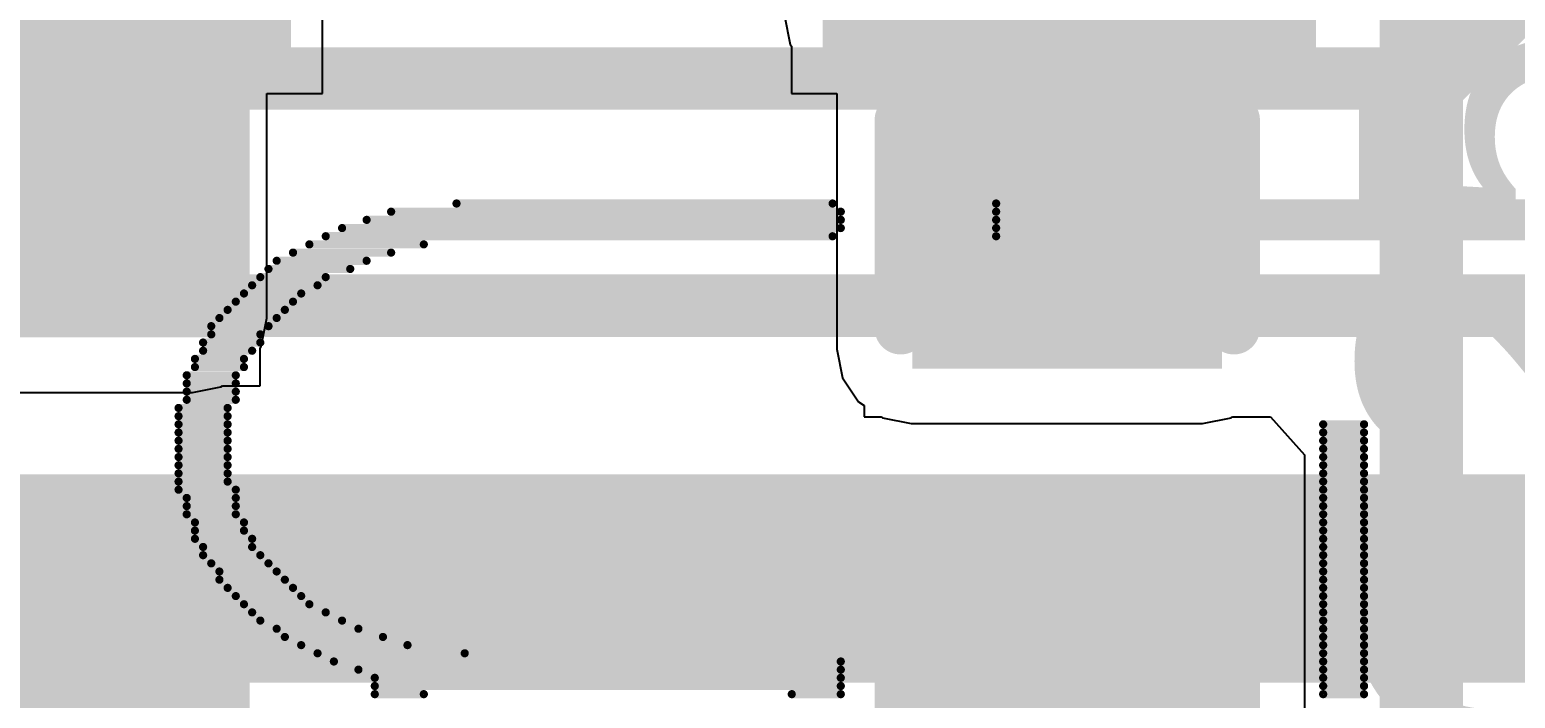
# Model space of a CAD drawing. Header units: inches. Extents: x -8 to 384, y -12 to 64.
# Drawn here: x 10.423 to 14.047, y -2.019 to -0.389 of the extents above; entities that cross this region are included whole.
import ezdxf

# ---------------------------------------------------------------- set-up
doc = ezdxf.new("R2010")
doc.units = ezdxf.units.IN
for name, color, linetype in [('Board_outline', 216, 'Continuous'), ('Bottom Layer', 5, 'Continuous'), ('Bottom Overlay', 54, 'Continuous'), ('Top Layer', 1, 'Continuous'), ('Top Overlay', 2, 'Continuous'), ('Top Paste', 8, 'Continuous'), ('Top Solder', 216, 'Continuous')]:
    doc.layers.add(name, color=color, linetype=linetype)
doc.styles.add('Arial', font='', dxfattribs={"height": 0.2})
doc.styles.get('Arial').set_extended_font_data('Arial')

# ---------------------------------------------------------------- blocks, each defined once
blk = doc.blocks.new('X321532768KGD2SI_42')
at = {"layer": 'Top Solder'}
for points in [[(-1.8516, 1.0016), (-0.6484, 1.0016), (-0.6484, -1.0016), (-1.8516, -1.0016)], [(0.6484, 1.0016), (1.8516, 1.0016), (1.8516, -1.0016), (0.6484, -1.0016)]]:
    blk.add_hatch(color=216, dxfattribs=at).paths.add_polyline_path(points)
blk = doc.blocks.new('C___0402_86')
at = {"layer": 'Top Layer'}
for points in [[(-0.6985, -0.3175), (-0.6985, 0.3175), (-0.2413, 0.3175), (-0.2413, -0.3175)], [(0.2413, -0.3175), (0.2413, 0.3175), (0.6985, 0.3175), (0.6985, -0.3175)]]:
    blk.add_hatch(color=1, dxfattribs=at).paths.add_polyline_path(points)
at = {"layer": 'Top Paste'}
for points in [[(-0.6985, -0.3175), (-0.6985, 0.3175), (-0.2413, 0.3175), (-0.2413, -0.3175)], [(0.2413, -0.3175), (0.2413, 0.3175), (0.6985, 0.3175), (0.6985, -0.3175)]]:
    blk.add_hatch(color=8, dxfattribs=at).paths.add_polyline_path(points)
at = {"layer": 'Top Solder'}
for points in [[(-0.7585, -0.3775), (-0.7585, 0.3775), (-0.1813, 0.3775), (-0.1813, -0.3775)], [(0.1813, -0.3775), (0.1813, 0.3775), (0.7585, 0.3775), (0.7585, -0.3775)]]:
    blk.add_hatch(color=216, dxfattribs=at).paths.add_polyline_path(points)
at = {"layer": 'Top Overlay'}
for points in [[(-0.7874, 0.4064, 0.127, 0.127, 0), (-0.7874, -0.4064, 0.127, 0.127, 0)], [(-0.7874, 0.4064, 0.127, 0.127, 0), (-0.2794, 0.4064, 0.127, 0.127, 0)], [(0.2794, 0.4064, 0.127, 0.127, 0), (0.7874, 0.4064, 0.127, 0.127, 0)], [(0.7874, 0.4064, 0.127, 0.127, 0), (0.7874, -0.4064, 0.127, 0.127, 0)], [(-0.7874, -0.4064, 0.127, 0.127, 0), (-0.2794, -0.4064, 0.127, 0.127, 0)], [(0.2794, -0.4064, 0.127, 0.127, 0), (0.7874, -0.4064, 0.127, 0.127, 0)]]:
    blk.add_lwpolyline(points, format="xyseb", dxfattribs=at)
for points in [[(-0.8191, 0.4064, 0.0635, 0.0635, 1), (-0.7556, 0.4064, 0.0635, 0.0635, 1)], [(-0.8191, 0.4064, 0.0635, 0.0635, 1), (-0.7556, 0.4064, 0.0635, 0.0635, 1)], [(-0.3111, 0.4064, 0.0635, 0.0635, 1), (-0.2477, 0.4064, 0.0635, 0.0635, 1)], [(0.2477, 0.4064, 0.0635, 0.0635, 1), (0.3111, 0.4064, 0.0635, 0.0635, 1)], [(0.7556, 0.4064, 0.0635, 0.0635, 1), (0.8191, 0.4064, 0.0635, 0.0635, 1)], [(0.7556, 0.4064, 0.0635, 0.0635, 1), (0.8191, 0.4064, 0.0635, 0.0635, 1)], [(-0.8191, -0.4064, 0.0635, 0.0635, 1), (-0.7556, -0.4064, 0.0635, 0.0635, 1)], [(-0.8191, -0.4064, 0.0635, 0.0635, 1), (-0.7556, -0.4064, 0.0635, 0.0635, 1)], [(-0.3111, -0.4064, 0.0635, 0.0635, 1), (-0.2477, -0.4064, 0.0635, 0.0635, 1)], [(0.2477, -0.4064, 0.0635, 0.0635, 1), (0.3111, -0.4064, 0.0635, 0.0635, 1)], [(0.7556, -0.4064, 0.0635, 0.0635, 1), (0.8191, -0.4064, 0.0635, 0.0635, 1)], [(0.7556, -0.4064, 0.0635, 0.0635, 1), (0.8191, -0.4064, 0.0635, 0.0635, 1)]]:
    blk.add_lwpolyline(points, format="xyseb", close=True, dxfattribs=at)
blk = doc.blocks.new('C___0402_87')
at = {"layer": 'Top Layer'}
for points in [[(-0.6985, -0.3175), (-0.6985, 0.3175), (-0.2413, 0.3175), (-0.2413, -0.3175)], [(0.2413, -0.3175), (0.2413, 0.3175), (0.6985, 0.3175), (0.6985, -0.3175)]]:
    blk.add_hatch(color=1, dxfattribs=at).paths.add_polyline_path(points)
at = {"layer": 'Top Paste'}
for points in [[(-0.6985, -0.3175), (-0.6985, 0.3175), (-0.2413, 0.3175), (-0.2413, -0.3175)], [(0.2413, -0.3175), (0.2413, 0.3175), (0.6985, 0.3175), (0.6985, -0.3175)]]:
    blk.add_hatch(color=8, dxfattribs=at).paths.add_polyline_path(points)
at = {"layer": 'Top Solder'}
for points in [[(-0.7585, -0.3775), (-0.7585, 0.3775), (-0.1813, 0.3775), (-0.1813, -0.3775)], [(0.1813, -0.3775), (0.1813, 0.3775), (0.7585, 0.3775), (0.7585, -0.3775)]]:
    blk.add_hatch(color=216, dxfattribs=at).paths.add_polyline_path(points)
at = {"layer": 'Top Overlay'}
for points in [[(-0.7874, 0.4064, 0.127, 0.127, 0), (-0.2794, 0.4064, 0.127, 0.127, 0)], [(-0.7874, 0.4064, 0.127, 0.127, 0), (-0.7874, -0.4064, 0.127, 0.127, 0)], [(0.2794, 0.4064, 0.127, 0.127, 0), (0.7874, 0.4064, 0.127, 0.127, 0)], [(0.7874, 0.4064, 0.127, 0.127, 0), (0.7874, -0.4064, 0.127, 0.127, 0)], [(-0.7874, -0.4064, 0.127, 0.127, 0), (-0.2794, -0.4064, 0.127, 0.127, 0)], [(0.2794, -0.4064, 0.127, 0.127, 0), (0.7874, -0.4064, 0.127, 0.127, 0)]]:
    blk.add_lwpolyline(points, format="xyseb", dxfattribs=at)
for points in [[(-0.8191, 0.4064, 0.0635, 0.0635, 1), (-0.7556, 0.4064, 0.0635, 0.0635, 1)], [(-0.8191, 0.4064, 0.0635, 0.0635, 1), (-0.7556, 0.4064, 0.0635, 0.0635, 1)], [(-0.3111, 0.4064, 0.0635, 0.0635, 1), (-0.2477, 0.4064, 0.0635, 0.0635, 1)], [(0.2477, 0.4064, 0.0635, 0.0635, 1), (0.3111, 0.4064, 0.0635, 0.0635, 1)], [(0.7556, 0.4064, 0.0635, 0.0635, 1), (0.8191, 0.4064, 0.0635, 0.0635, 1)], [(0.7556, 0.4064, 0.0635, 0.0635, 1), (0.8191, 0.4064, 0.0635, 0.0635, 1)], [(-0.8191, -0.4064, 0.0635, 0.0635, 1), (-0.7556, -0.4064, 0.0635, 0.0635, 1)], [(-0.8191, -0.4064, 0.0635, 0.0635, 1), (-0.7556, -0.4064, 0.0635, 0.0635, 1)], [(-0.3111, -0.4064, 0.0635, 0.0635, 1), (-0.2477, -0.4064, 0.0635, 0.0635, 1)], [(0.2477, -0.4064, 0.0635, 0.0635, 1), (0.3111, -0.4064, 0.0635, 0.0635, 1)], [(0.7556, -0.4064, 0.0635, 0.0635, 1), (0.8191, -0.4064, 0.0635, 0.0635, 1)], [(0.7556, -0.4064, 0.0635, 0.0635, 1), (0.8191, -0.4064, 0.0635, 0.0635, 1)]]:
    blk.add_lwpolyline(points, format="xyseb", close=True, dxfattribs=at)

msp = doc.modelspace()

# ---------------------------------------------------------------- hatches: boundary and pattern name
at = {"layer": 'Top Layer'}
for points in [[(10.8204, -1.0922), (10.8204, 1.0668), (10.1092, 1.0668), (10.1092, -1.0922)], [(13.2842, -1.1684), (13.2842, 0.9906), (12.573, 0.9906), (12.573, -1.1684)]]:
    msp.add_hatch(color=1, dxfattribs=at).paths.add_polyline_path(points)

# ---------------------------------------------------------------- linework, layer by layer
at = {"layer": 'Board_outline'}
msp.add_lwpolyline([(37.5368, 13.3604, 0.254, 0.254, 1), (-7.4632, 13.3604, 0.254, 0.254, 1)], format="xyseb", close=True, dxfattribs=at)
at = {"layer": 'Bottom Layer'}
for points in [[(13.8645, -0.508, 0.1524, 0.1524, 0), (16.891, 2.5185, 0.1524, 0.1524, 0)], [(9.271, -0.508, 0.1524, 0.1524, 0), (13.8645, -0.508, 0.1524, 0.1524, 0)], [(8.5756, -1.062, 0.1524, 0.1524, 0), (12.0041, -1.062, 0.1524, 0.1524, 0)], [(12.0041, -1.062, 0.1524, 0.1524, 0), (15.4734, -1.062, 0.1524, 0.1524, 0)], [(7.2644, -1.7272, 0.508, 0.508, 0), (15.9766, -1.7272, 0.508, 0.508, 0)]]:
    msp.add_lwpolyline(points, format="xyseb", dxfattribs=at)
for points in [[(13.8264, -0.508, 0.0762, 0.0762, 1), (13.9026, -0.508, 0.0762, 0.0762, 1)], [(13.8264, -0.508, 0.0762, 0.0762, 1), (13.9026, -0.508, 0.0762, 0.0762, 1)], [(11.966, -1.062, 0.0762, 0.0762, 1), (12.0422, -1.062, 0.0762, 0.0762, 1)], [(11.966, -1.062, 0.0762, 0.0762, 1), (12.0422, -1.062, 0.0762, 0.0762, 1)]]:
    msp.add_lwpolyline(points, format="xyseb", close=True, dxfattribs=at)
at = {"layer": 'Bottom Overlay'}
for points in [[(11.3049, -0.833, 0.0199, 0.0199, 0), (12.4016, -0.833, 0.0199, 0.0199, 0)], [(11.4644, -0.813, 0.0199, 0.0199, 0), (12.3817, -0.813, 0.0199, 0.0199, 0)], [(12.7805, -0.813, 0.0199, 0.0199, 0), (14.4754, -0.813, 0.0199, 0.0199, 0)], [(12.7805, -0.833, 0.0199, 0.0199, 0), (14.4754, -0.833, 0.0199, 0.0199, 0)], [(11.1853, -0.8729, 0.0199, 0.0199, 0), (12.4016, -0.8729, 0.0199, 0.0199, 0)], [(11.2451, -0.8529, 0.0199, 0.0199, 0), (12.4016, -0.8529, 0.0199, 0.0199, 0)], [(12.7805, -0.8529, 0.0199, 0.0199, 0), (14.4754, -0.8529, 0.0199, 0.0199, 0)], [(12.7805, -0.8729, 0.0199, 0.0199, 0), (14.4754, -0.8729, 0.0199, 0.0199, 0)], [(11.1055, -0.9127, 0.0199, 0.0199, 0), (11.3847, -0.9127, 0.0199, 0.0199, 0)], [(11.1454, -0.8928, 0.0199, 0.0199, 0), (12.3817, -0.8928, 0.0199, 0.0199, 0)], [(12.7805, -0.8928, 0.0199, 0.0199, 0), (14.4754, -0.8928, 0.0199, 0.0199, 0)], [(11.0656, -0.9327, 0.0199, 0.0199, 0), (11.3049, -0.9327, 0.0199, 0.0199, 0)], [(11.0058, -0.9726, 0.0199, 0.0199, 0), (11.2052, -0.9726, 0.0199, 0.0199, 0)], [(11.0257, -0.9526, 0.0199, 0.0199, 0), (11.2451, -0.9526, 0.0199, 0.0199, 0)], [(10.9659, -1.0124, 0.0199, 0.0199, 0), (11.1254, -1.0124, 0.0199, 0.0199, 0)], [(10.9859, -0.9925, 0.0199, 0.0199, 0), (11.1454, -0.9925, 0.0199, 0.0199, 0)], [(10.926, -1.0523, 0.0199, 0.0199, 0), (11.0656, -1.0523, 0.0199, 0.0199, 0)], [(10.946, -1.0324, 0.0199, 0.0199, 0), (11.0856, -1.0324, 0.0199, 0.0199, 0)], [(10.8862, -1.0922, 0.0199, 0.0199, 0), (11.0257, -1.0922, 0.0199, 0.0199, 0)], [(10.9061, -1.0723, 0.0199, 0.0199, 0), (11.0457, -1.0723, 0.0199, 0.0199, 0)], [(10.8662, -1.1121, 0.0199, 0.0199, 0), (11.0058, -1.1121, 0.0199, 0.0199, 0)], [(10.8662, -1.1321, 0.0199, 0.0199, 0), (10.9859, -1.1321, 0.0199, 0.0199, 0)], [(10.8463, -1.152, 0.0199, 0.0199, 0), (10.9859, -1.152, 0.0199, 0.0199, 0)], [(10.8263, -1.1919, 0.0199, 0.0199, 0), (10.946, -1.1919, 0.0199, 0.0199, 0)], [(10.8463, -1.172, 0.0199, 0.0199, 0), (10.9659, -1.172, 0.0199, 0.0199, 0)], [(10.8064, -1.2318, 0.0199, 0.0199, 0), (10.926, -1.2318, 0.0199, 0.0199, 0)], [(10.8263, -1.2118, 0.0199, 0.0199, 0), (10.946, -1.2118, 0.0199, 0.0199, 0)], [(10.8064, -1.2517, 0.0199, 0.0199, 0), (10.926, -1.2517, 0.0199, 0.0199, 0)], [(10.8064, -1.2717, 0.0199, 0.0199, 0), (10.926, -1.2717, 0.0199, 0.0199, 0)], [(10.7865, -1.3115, 0.0199, 0.0199, 0), (10.9061, -1.3115, 0.0199, 0.0199, 0)], [(10.8064, -1.2916, 0.0199, 0.0199, 0), (10.926, -1.2916, 0.0199, 0.0199, 0)], [(10.7865, -1.3315, 0.0199, 0.0199, 0), (10.9061, -1.3315, 0.0199, 0.0199, 0)], [(10.7865, -1.3514, 0.0199, 0.0199, 0), (10.9061, -1.3514, 0.0199, 0.0199, 0)], [(10.7865, -1.3714, 0.0199, 0.0199, 0), (10.9061, -1.3714, 0.0199, 0.0199, 0)], [(13.5781, -1.3514, 0.0199, 0.0199, 0), (13.6778, -1.3514, 0.0199, 0.0199, 0)], [(13.5781, -1.3714, 0.0199, 0.0199, 0), (13.6778, -1.3714, 0.0199, 0.0199, 0)], [(10.7865, -1.3913, 0.0199, 0.0199, 0), (10.9061, -1.3913, 0.0199, 0.0199, 0)], [(10.7865, -1.4112, 0.0199, 0.0199, 0), (10.9061, -1.4112, 0.0199, 0.0199, 0)], [(13.5781, -1.3913, 0.0199, 0.0199, 0), (13.6778, -1.3913, 0.0199, 0.0199, 0)], [(13.5781, -1.4112, 0.0199, 0.0199, 0), (13.6778, -1.4112, 0.0199, 0.0199, 0)], [(10.7865, -1.4312, 0.0199, 0.0199, 0), (10.9061, -1.4312, 0.0199, 0.0199, 0)], [(10.7865, -1.4511, 0.0199, 0.0199, 0), (10.9061, -1.4511, 0.0199, 0.0199, 0)], [(13.5781, -1.4312, 0.0199, 0.0199, 0), (13.6778, -1.4312, 0.0199, 0.0199, 0)], [(13.5781, -1.4511, 0.0199, 0.0199, 0), (13.6778, -1.4511, 0.0199, 0.0199, 0)], [(10.7865, -1.4711, 0.0199, 0.0199, 0), (10.9061, -1.4711, 0.0199, 0.0199, 0)], [(10.7865, -1.491, 0.0199, 0.0199, 0), (10.9061, -1.491, 0.0199, 0.0199, 0)], [(13.5781, -1.4711, 0.0199, 0.0199, 0), (13.6778, -1.4711, 0.0199, 0.0199, 0)], [(13.5781, -1.491, 0.0199, 0.0199, 0), (13.6778, -1.491, 0.0199, 0.0199, 0)], [(10.7865, -1.5109, 0.0199, 0.0199, 0), (10.926, -1.5109, 0.0199, 0.0199, 0)], [(10.8064, -1.5309, 0.0199, 0.0199, 0), (10.926, -1.5309, 0.0199, 0.0199, 0)], [(13.5781, -1.5109, 0.0199, 0.0199, 0), (13.6778, -1.5109, 0.0199, 0.0199, 0)], [(13.5781, -1.5309, 0.0199, 0.0199, 0), (13.6778, -1.5309, 0.0199, 0.0199, 0)], [(10.8064, -1.5508, 0.0199, 0.0199, 0), (10.926, -1.5508, 0.0199, 0.0199, 0)], [(13.5781, -1.5508, 0.0199, 0.0199, 0), (13.6778, -1.5508, 0.0199, 0.0199, 0)], [(10.8064, -1.5708, 0.0199, 0.0199, 0), (10.926, -1.5708, 0.0199, 0.0199, 0)], [(10.8263, -1.5907, 0.0199, 0.0199, 0), (10.946, -1.5907, 0.0199, 0.0199, 0)], [(13.5781, -1.5708, 0.0199, 0.0199, 0), (13.6778, -1.5708, 0.0199, 0.0199, 0)], [(13.5781, -1.5907, 0.0199, 0.0199, 0), (13.6778, -1.5907, 0.0199, 0.0199, 0)], [(10.8263, -1.6106, 0.0199, 0.0199, 0), (10.946, -1.6106, 0.0199, 0.0199, 0)], [(10.8263, -1.6306, 0.0199, 0.0199, 0), (10.9659, -1.6306, 0.0199, 0.0199, 0)], [(13.5781, -1.6106, 0.0199, 0.0199, 0), (13.6778, -1.6106, 0.0199, 0.0199, 0)], [(13.5781, -1.6306, 0.0199, 0.0199, 0), (13.6778, -1.6306, 0.0199, 0.0199, 0)], [(10.8463, -1.6505, 0.0199, 0.0199, 0), (10.9659, -1.6505, 0.0199, 0.0199, 0)], [(10.8463, -1.6705, 0.0199, 0.0199, 0), (10.9859, -1.6705, 0.0199, 0.0199, 0)], [(13.5781, -1.6505, 0.0199, 0.0199, 0), (13.6778, -1.6505, 0.0199, 0.0199, 0)], [(13.5781, -1.6705, 0.0199, 0.0199, 0), (13.6778, -1.6705, 0.0199, 0.0199, 0)], [(10.8662, -1.6904, 0.0199, 0.0199, 0), (11.0058, -1.6904, 0.0199, 0.0199, 0)], [(10.8862, -1.7103, 0.0199, 0.0199, 0), (11.0257, -1.7103, 0.0199, 0.0199, 0)], [(13.5781, -1.6904, 0.0199, 0.0199, 0), (13.6778, -1.6904, 0.0199, 0.0199, 0)], [(13.5781, -1.7103, 0.0199, 0.0199, 0), (13.6778, -1.7103, 0.0199, 0.0199, 0)], [(10.8862, -1.7303, 0.0199, 0.0199, 0), (11.0457, -1.7303, 0.0199, 0.0199, 0)], [(13.5781, -1.7303, 0.0199, 0.0199, 0), (13.6778, -1.7303, 0.0199, 0.0199, 0)], [(10.9061, -1.7502, 0.0199, 0.0199, 0), (11.0656, -1.7502, 0.0199, 0.0199, 0)], [(10.926, -1.7702, 0.0199, 0.0199, 0), (11.0856, -1.7702, 0.0199, 0.0199, 0)], [(13.5781, -1.7502, 0.0199, 0.0199, 0), (13.6778, -1.7502, 0.0199, 0.0199, 0)], [(13.5781, -1.7702, 0.0199, 0.0199, 0), (13.6778, -1.7702, 0.0199, 0.0199, 0)], [(10.946, -1.7901, 0.0199, 0.0199, 0), (11.1055, -1.7901, 0.0199, 0.0199, 0)], [(10.9659, -1.81, 0.0199, 0.0199, 0), (11.1454, -1.81, 0.0199, 0.0199, 0)], [(13.5781, -1.7901, 0.0199, 0.0199, 0), (13.6778, -1.7901, 0.0199, 0.0199, 0)], [(13.5781, -1.81, 0.0199, 0.0199, 0), (13.6778, -1.81, 0.0199, 0.0199, 0)], [(10.9859, -1.83, 0.0199, 0.0199, 0), (11.1853, -1.83, 0.0199, 0.0199, 0)], [(11.0257, -1.8499, 0.0199, 0.0199, 0), (11.2251, -1.8499, 0.0199, 0.0199, 0)], [(13.5781, -1.83, 0.0199, 0.0199, 0), (13.6778, -1.83, 0.0199, 0.0199, 0)], [(13.5781, -1.8499, 0.0199, 0.0199, 0), (13.6778, -1.8499, 0.0199, 0.0199, 0)], [(11.0457, -1.8699, 0.0199, 0.0199, 0), (11.285, -1.8699, 0.0199, 0.0199, 0)], [(11.0856, -1.8898, 0.0199, 0.0199, 0), (11.3448, -1.8898, 0.0199, 0.0199, 0)], [(13.5781, -1.8699, 0.0199, 0.0199, 0), (13.6778, -1.8699, 0.0199, 0.0199, 0)], [(13.5781, -1.8898, 0.0199, 0.0199, 0), (13.6778, -1.8898, 0.0199, 0.0199, 0)], [(11.1254, -1.9097, 0.0199, 0.0199, 0), (11.4844, -1.9097, 0.0199, 0.0199, 0)], [(11.1653, -1.9297, 0.0199, 0.0199, 0), (12.4016, -1.9297, 0.0199, 0.0199, 0)], [(13.5781, -1.9097, 0.0199, 0.0199, 0), (13.6778, -1.9097, 0.0199, 0.0199, 0)], [(13.5781, -1.9297, 0.0199, 0.0199, 0), (13.6778, -1.9297, 0.0199, 0.0199, 0)], [(11.2251, -1.9496, 0.0199, 0.0199, 0), (12.4016, -1.9496, 0.0199, 0.0199, 0)], [(13.5781, -1.9496, 0.0199, 0.0199, 0), (13.6778, -1.9496, 0.0199, 0.0199, 0)], [(11.265, -1.9696, 0.0199, 0.0199, 0), (12.4016, -1.9696, 0.0199, 0.0199, 0)], [(11.265, -1.9895, 0.0199, 0.0199, 0), (12.4016, -1.9895, 0.0199, 0.0199, 0)], [(13.5781, -1.9696, 0.0199, 0.0199, 0), (13.6778, -1.9696, 0.0199, 0.0199, 0)], [(13.5781, -1.9895, 0.0199, 0.0199, 0), (13.6778, -1.9895, 0.0199, 0.0199, 0)], [(11.265, -2.0094, 0.0199, 0.0199, 0), (11.3847, -2.0094, 0.0199, 0.0199, 0)], [(12.282, -2.0094, 0.0199, 0.0199, 0), (12.4016, -2.0094, 0.0199, 0.0199, 0)], [(13.5781, -2.0094, 0.0199, 0.0199, 0), (13.6778, -2.0094, 0.0199, 0.0199, 0)]]:
    msp.add_lwpolyline(points, format="xyseb", dxfattribs=at)
for points in [[(11.2999, -0.833, 0.00997, 0.00997, 1), (11.3099, -0.833, 0.00997, 0.00997, 1)], [(11.4594, -0.813, 0.00997, 0.00997, 1), (11.4694, -0.813, 0.00997, 0.00997, 1)], [(12.3767, -0.813, 0.00997, 0.00997, 1), (12.3867, -0.813, 0.00997, 0.00997, 1)], [(12.3966, -0.833, 0.00997, 0.00997, 1), (12.4066, -0.833, 0.00997, 0.00997, 1)], [(12.7755, -0.813, 0.00997, 0.00997, 1), (12.7855, -0.813, 0.00997, 0.00997, 1)], [(12.7755, -0.833, 0.00997, 0.00997, 1), (12.7855, -0.833, 0.00997, 0.00997, 1)], [(11.1803, -0.8729, 0.00997, 0.00997, 1), (11.1902, -0.8729, 0.00997, 0.00997, 1)], [(11.2401, -0.8529, 0.00997, 0.00997, 1), (11.2501, -0.8529, 0.00997, 0.00997, 1)], [(12.3966, -0.8529, 0.00997, 0.00997, 1), (12.4066, -0.8529, 0.00997, 0.00997, 1)], [(12.3966, -0.8729, 0.00997, 0.00997, 1), (12.4066, -0.8729, 0.00997, 0.00997, 1)], [(12.7755, -0.8529, 0.00997, 0.00997, 1), (12.7855, -0.8529, 0.00997, 0.00997, 1)], [(12.7755, -0.8729, 0.00997, 0.00997, 1), (12.7855, -0.8729, 0.00997, 0.00997, 1)], [(11.1005, -0.9127, 0.00997, 0.00997, 1), (11.1105, -0.9127, 0.00997, 0.00997, 1)], [(11.1404, -0.8928, 0.00997, 0.00997, 1), (11.1504, -0.8928, 0.00997, 0.00997, 1)], [(11.3797, -0.9127, 0.00997, 0.00997, 1), (11.3896, -0.9127, 0.00997, 0.00997, 1)], [(12.3767, -0.8928, 0.00997, 0.00997, 1), (12.3867, -0.8928, 0.00997, 0.00997, 1)], [(12.7755, -0.8928, 0.00997, 0.00997, 1), (12.7855, -0.8928, 0.00997, 0.00997, 1)], [(11.0606, -0.9327, 0.00997, 0.00997, 1), (11.0706, -0.9327, 0.00997, 0.00997, 1)], [(11.2999, -0.9327, 0.00997, 0.00997, 1), (11.3099, -0.9327, 0.00997, 0.00997, 1)], [(11.0008, -0.9726, 0.00997, 0.00997, 1), (11.0108, -0.9726, 0.00997, 0.00997, 1)], [(11.0208, -0.9526, 0.00997, 0.00997, 1), (11.0307, -0.9526, 0.00997, 0.00997, 1)], [(11.2002, -0.9726, 0.00997, 0.00997, 1), (11.2102, -0.9726, 0.00997, 0.00997, 1)], [(11.2401, -0.9526, 0.00997, 0.00997, 1), (11.2501, -0.9526, 0.00997, 0.00997, 1)], [(10.9609, -1.0124, 0.00997, 0.00997, 1), (10.9709, -1.0124, 0.00997, 0.00997, 1)], [(10.9809, -0.9925, 0.00997, 0.00997, 1), (10.9908, -0.9925, 0.00997, 0.00997, 1)], [(11.1205, -1.0124, 0.00997, 0.00997, 1), (11.1304, -1.0124, 0.00997, 0.00997, 1)], [(11.1404, -0.9925, 0.00997, 0.00997, 1), (11.1504, -0.9925, 0.00997, 0.00997, 1)], [(10.9211, -1.0523, 0.00997, 0.00997, 1), (10.931, -1.0523, 0.00997, 0.00997, 1)], [(10.941, -1.0324, 0.00997, 0.00997, 1), (10.951, -1.0324, 0.00997, 0.00997, 1)], [(11.0606, -1.0523, 0.00997, 0.00997, 1), (11.0706, -1.0523, 0.00997, 0.00997, 1)], [(11.0806, -1.0324, 0.00997, 0.00997, 1), (11.0905, -1.0324, 0.00997, 0.00997, 1)], [(10.8812, -1.0922, 0.00997, 0.00997, 1), (10.8911, -1.0922, 0.00997, 0.00997, 1)], [(10.9011, -1.0723, 0.00997, 0.00997, 1), (10.9111, -1.0723, 0.00997, 0.00997, 1)], [(11.0208, -1.0922, 0.00997, 0.00997, 1), (11.0307, -1.0922, 0.00997, 0.00997, 1)], [(11.0407, -1.0723, 0.00997, 0.00997, 1), (11.0507, -1.0723, 0.00997, 0.00997, 1)], [(10.8612, -1.1121, 0.00997, 0.00997, 1), (10.8712, -1.1121, 0.00997, 0.00997, 1)], [(10.8612, -1.1321, 0.00997, 0.00997, 1), (10.8712, -1.1321, 0.00997, 0.00997, 1)], [(10.9809, -1.1321, 0.00997, 0.00997, 1), (10.9908, -1.1321, 0.00997, 0.00997, 1)], [(11.0008, -1.1121, 0.00997, 0.00997, 1), (11.0108, -1.1121, 0.00997, 0.00997, 1)], [(10.8413, -1.152, 0.00997, 0.00997, 1), (10.8513, -1.152, 0.00997, 0.00997, 1)], [(10.9809, -1.152, 0.00997, 0.00997, 1), (10.9908, -1.152, 0.00997, 0.00997, 1)], [(10.8214, -1.1919, 0.00997, 0.00997, 1), (10.8313, -1.1919, 0.00997, 0.00997, 1)], [(10.8413, -1.172, 0.00997, 0.00997, 1), (10.8513, -1.172, 0.00997, 0.00997, 1)], [(10.941, -1.1919, 0.00997, 0.00997, 1), (10.951, -1.1919, 0.00997, 0.00997, 1)], [(10.9609, -1.172, 0.00997, 0.00997, 1), (10.9709, -1.172, 0.00997, 0.00997, 1)], [(10.8014, -1.2318, 0.00997, 0.00997, 1), (10.8114, -1.2318, 0.00997, 0.00997, 1)], [(10.8214, -1.2118, 0.00997, 0.00997, 1), (10.8313, -1.2118, 0.00997, 0.00997, 1)], [(10.9211, -1.2318, 0.00997, 0.00997, 1), (10.931, -1.2318, 0.00997, 0.00997, 1)], [(10.941, -1.2118, 0.00997, 0.00997, 1), (10.951, -1.2118, 0.00997, 0.00997, 1)], [(10.8014, -1.2517, 0.00997, 0.00997, 1), (10.8114, -1.2517, 0.00997, 0.00997, 1)], [(10.8014, -1.2717, 0.00997, 0.00997, 1), (10.8114, -1.2717, 0.00997, 0.00997, 1)], [(10.9211, -1.2517, 0.00997, 0.00997, 1), (10.931, -1.2517, 0.00997, 0.00997, 1)], [(10.9211, -1.2717, 0.00997, 0.00997, 1), (10.931, -1.2717, 0.00997, 0.00997, 1)], [(10.7815, -1.3115, 0.00997, 0.00997, 1), (10.7914, -1.3115, 0.00997, 0.00997, 1)], [(10.8014, -1.2916, 0.00997, 0.00997, 1), (10.8114, -1.2916, 0.00997, 0.00997, 1)], [(10.9011, -1.3115, 0.00997, 0.00997, 1), (10.9111, -1.3115, 0.00997, 0.00997, 1)], [(10.9211, -1.2916, 0.00997, 0.00997, 1), (10.931, -1.2916, 0.00997, 0.00997, 1)], [(10.7815, -1.3315, 0.00997, 0.00997, 1), (10.7914, -1.3315, 0.00997, 0.00997, 1)], [(10.9011, -1.3315, 0.00997, 0.00997, 1), (10.9111, -1.3315, 0.00997, 0.00997, 1)], [(10.7815, -1.3514, 0.00997, 0.00997, 1), (10.7914, -1.3514, 0.00997, 0.00997, 1)], [(10.7815, -1.3714, 0.00997, 0.00997, 1), (10.7914, -1.3714, 0.00997, 0.00997, 1)], [(10.9011, -1.3514, 0.00997, 0.00997, 1), (10.9111, -1.3514, 0.00997, 0.00997, 1)], [(10.9011, -1.3714, 0.00997, 0.00997, 1), (10.9111, -1.3714, 0.00997, 0.00997, 1)], [(13.5731, -1.3514, 0.00997, 0.00997, 1), (13.5831, -1.3514, 0.00997, 0.00997, 1)], [(13.5731, -1.3714, 0.00997, 0.00997, 1), (13.5831, -1.3714, 0.00997, 0.00997, 1)], [(13.6728, -1.3514, 0.00997, 0.00997, 1), (13.6828, -1.3514, 0.00997, 0.00997, 1)], [(13.6728, -1.3714, 0.00997, 0.00997, 1), (13.6828, -1.3714, 0.00997, 0.00997, 1)], [(10.7815, -1.3913, 0.00997, 0.00997, 1), (10.7914, -1.3913, 0.00997, 0.00997, 1)], [(10.7815, -1.4112, 0.00997, 0.00997, 1), (10.7914, -1.4112, 0.00997, 0.00997, 1)], [(10.9011, -1.3913, 0.00997, 0.00997, 1), (10.9111, -1.3913, 0.00997, 0.00997, 1)], [(10.9011, -1.4112, 0.00997, 0.00997, 1), (10.9111, -1.4112, 0.00997, 0.00997, 1)], [(13.5731, -1.3913, 0.00997, 0.00997, 1), (13.5831, -1.3913, 0.00997, 0.00997, 1)], [(13.5731, -1.4112, 0.00997, 0.00997, 1), (13.5831, -1.4112, 0.00997, 0.00997, 1)], [(13.6728, -1.3913, 0.00997, 0.00997, 1), (13.6828, -1.3913, 0.00997, 0.00997, 1)], [(13.6728, -1.4112, 0.00997, 0.00997, 1), (13.6828, -1.4112, 0.00997, 0.00997, 1)], [(10.7815, -1.4312, 0.00997, 0.00997, 1), (10.7914, -1.4312, 0.00997, 0.00997, 1)], [(10.7815, -1.4511, 0.00997, 0.00997, 1), (10.7914, -1.4511, 0.00997, 0.00997, 1)], [(10.9011, -1.4312, 0.00997, 0.00997, 1), (10.9111, -1.4312, 0.00997, 0.00997, 1)], [(10.9011, -1.4511, 0.00997, 0.00997, 1), (10.9111, -1.4511, 0.00997, 0.00997, 1)], [(13.5731, -1.4312, 0.00997, 0.00997, 1), (13.5831, -1.4312, 0.00997, 0.00997, 1)], [(13.5731, -1.4511, 0.00997, 0.00997, 1), (13.5831, -1.4511, 0.00997, 0.00997, 1)], [(13.6728, -1.4312, 0.00997, 0.00997, 1), (13.6828, -1.4312, 0.00997, 0.00997, 1)], [(13.6728, -1.4511, 0.00997, 0.00997, 1), (13.6828, -1.4511, 0.00997, 0.00997, 1)], [(10.7815, -1.4711, 0.00997, 0.00997, 1), (10.7914, -1.4711, 0.00997, 0.00997, 1)], [(10.7815, -1.491, 0.00997, 0.00997, 1), (10.7914, -1.491, 0.00997, 0.00997, 1)], [(10.9011, -1.4711, 0.00997, 0.00997, 1), (10.9111, -1.4711, 0.00997, 0.00997, 1)], [(10.9011, -1.491, 0.00997, 0.00997, 1), (10.9111, -1.491, 0.00997, 0.00997, 1)], [(13.5731, -1.4711, 0.00997, 0.00997, 1), (13.5831, -1.4711, 0.00997, 0.00997, 1)], [(13.5731, -1.491, 0.00997, 0.00997, 1), (13.5831, -1.491, 0.00997, 0.00997, 1)], [(13.6728, -1.4711, 0.00997, 0.00997, 1), (13.6828, -1.4711, 0.00997, 0.00997, 1)], [(13.6728, -1.491, 0.00997, 0.00997, 1), (13.6828, -1.491, 0.00997, 0.00997, 1)], [(10.7815, -1.5109, 0.00997, 0.00997, 1), (10.7914, -1.5109, 0.00997, 0.00997, 1)], [(10.8014, -1.5309, 0.00997, 0.00997, 1), (10.8114, -1.5309, 0.00997, 0.00997, 1)], [(10.9211, -1.5109, 0.00997, 0.00997, 1), (10.931, -1.5109, 0.00997, 0.00997, 1)], [(10.9211, -1.5309, 0.00997, 0.00997, 1), (10.931, -1.5309, 0.00997, 0.00997, 1)], [(13.5731, -1.5109, 0.00997, 0.00997, 1), (13.5831, -1.5109, 0.00997, 0.00997, 1)], [(13.5731, -1.5309, 0.00997, 0.00997, 1), (13.5831, -1.5309, 0.00997, 0.00997, 1)], [(13.6728, -1.5109, 0.00997, 0.00997, 1), (13.6828, -1.5109, 0.00997, 0.00997, 1)], [(13.6728, -1.5309, 0.00997, 0.00997, 1), (13.6828, -1.5309, 0.00997, 0.00997, 1)], [(10.8014, -1.5508, 0.00997, 0.00997, 1), (10.8114, -1.5508, 0.00997, 0.00997, 1)], [(10.9211, -1.5508, 0.00997, 0.00997, 1), (10.931, -1.5508, 0.00997, 0.00997, 1)], [(13.5731, -1.5508, 0.00997, 0.00997, 1), (13.5831, -1.5508, 0.00997, 0.00997, 1)], [(13.6728, -1.5508, 0.00997, 0.00997, 1), (13.6828, -1.5508, 0.00997, 0.00997, 1)], [(10.8014, -1.5708, 0.00997, 0.00997, 1), (10.8114, -1.5708, 0.00997, 0.00997, 1)], [(10.8214, -1.5907, 0.00997, 0.00997, 1), (10.8313, -1.5907, 0.00997, 0.00997, 1)], [(10.9211, -1.5708, 0.00997, 0.00997, 1), (10.931, -1.5708, 0.00997, 0.00997, 1)], [(10.941, -1.5907, 0.00997, 0.00997, 1), (10.951, -1.5907, 0.00997, 0.00997, 1)], [(13.5731, -1.5708, 0.00997, 0.00997, 1), (13.5831, -1.5708, 0.00997, 0.00997, 1)], [(13.5731, -1.5907, 0.00997, 0.00997, 1), (13.5831, -1.5907, 0.00997, 0.00997, 1)], [(13.6728, -1.5708, 0.00997, 0.00997, 1), (13.6828, -1.5708, 0.00997, 0.00997, 1)], [(13.6728, -1.5907, 0.00997, 0.00997, 1), (13.6828, -1.5907, 0.00997, 0.00997, 1)], [(10.8214, -1.6106, 0.00997, 0.00997, 1), (10.8313, -1.6106, 0.00997, 0.00997, 1)], [(10.8214, -1.6306, 0.00997, 0.00997, 1), (10.8313, -1.6306, 0.00997, 0.00997, 1)], [(10.941, -1.6106, 0.00997, 0.00997, 1), (10.951, -1.6106, 0.00997, 0.00997, 1)], [(10.9609, -1.6306, 0.00997, 0.00997, 1), (10.9709, -1.6306, 0.00997, 0.00997, 1)], [(13.5731, -1.6106, 0.00997, 0.00997, 1), (13.5831, -1.6106, 0.00997, 0.00997, 1)], [(13.5731, -1.6306, 0.00997, 0.00997, 1), (13.5831, -1.6306, 0.00997, 0.00997, 1)], [(13.6728, -1.6106, 0.00997, 0.00997, 1), (13.6828, -1.6106, 0.00997, 0.00997, 1)], [(13.6728, -1.6306, 0.00997, 0.00997, 1), (13.6828, -1.6306, 0.00997, 0.00997, 1)], [(10.8413, -1.6505, 0.00997, 0.00997, 1), (10.8513, -1.6505, 0.00997, 0.00997, 1)], [(10.8413, -1.6705, 0.00997, 0.00997, 1), (10.8513, -1.6705, 0.00997, 0.00997, 1)], [(10.9609, -1.6505, 0.00997, 0.00997, 1), (10.9709, -1.6505, 0.00997, 0.00997, 1)], [(10.9809, -1.6705, 0.00997, 0.00997, 1), (10.9908, -1.6705, 0.00997, 0.00997, 1)], [(13.5731, -1.6505, 0.00997, 0.00997, 1), (13.5831, -1.6505, 0.00997, 0.00997, 1)], [(13.5731, -1.6705, 0.00997, 0.00997, 1), (13.5831, -1.6705, 0.00997, 0.00997, 1)], [(13.6728, -1.6505, 0.00997, 0.00997, 1), (13.6828, -1.6505, 0.00997, 0.00997, 1)], [(13.6728, -1.6705, 0.00997, 0.00997, 1), (13.6828, -1.6705, 0.00997, 0.00997, 1)], [(10.8612, -1.6904, 0.00997, 0.00997, 1), (10.8712, -1.6904, 0.00997, 0.00997, 1)], [(10.8812, -1.7103, 0.00997, 0.00997, 1), (10.8911, -1.7103, 0.00997, 0.00997, 1)], [(11.0008, -1.6904, 0.00997, 0.00997, 1), (11.0108, -1.6904, 0.00997, 0.00997, 1)], [(11.0208, -1.7103, 0.00997, 0.00997, 1), (11.0307, -1.7103, 0.00997, 0.00997, 1)], [(13.5731, -1.6904, 0.00997, 0.00997, 1), (13.5831, -1.6904, 0.00997, 0.00997, 1)], [(13.5731, -1.7103, 0.00997, 0.00997, 1), (13.5831, -1.7103, 0.00997, 0.00997, 1)], [(13.6728, -1.6904, 0.00997, 0.00997, 1), (13.6828, -1.6904, 0.00997, 0.00997, 1)], [(13.6728, -1.7103, 0.00997, 0.00997, 1), (13.6828, -1.7103, 0.00997, 0.00997, 1)], [(10.8812, -1.7303, 0.00997, 0.00997, 1), (10.8911, -1.7303, 0.00997, 0.00997, 1)], [(11.0407, -1.7303, 0.00997, 0.00997, 1), (11.0507, -1.7303, 0.00997, 0.00997, 1)], [(13.5731, -1.7303, 0.00997, 0.00997, 1), (13.5831, -1.7303, 0.00997, 0.00997, 1)], [(13.6728, -1.7303, 0.00997, 0.00997, 1), (13.6828, -1.7303, 0.00997, 0.00997, 1)], [(10.9011, -1.7502, 0.00997, 0.00997, 1), (10.9111, -1.7502, 0.00997, 0.00997, 1)], [(10.9211, -1.7702, 0.00997, 0.00997, 1), (10.931, -1.7702, 0.00997, 0.00997, 1)], [(11.0606, -1.7502, 0.00997, 0.00997, 1), (11.0706, -1.7502, 0.00997, 0.00997, 1)], [(11.0806, -1.7702, 0.00997, 0.00997, 1), (11.0905, -1.7702, 0.00997, 0.00997, 1)], [(13.5731, -1.7502, 0.00997, 0.00997, 1), (13.5831, -1.7502, 0.00997, 0.00997, 1)], [(13.5731, -1.7702, 0.00997, 0.00997, 1), (13.5831, -1.7702, 0.00997, 0.00997, 1)], [(13.6728, -1.7502, 0.00997, 0.00997, 1), (13.6828, -1.7502, 0.00997, 0.00997, 1)], [(13.6728, -1.7702, 0.00997, 0.00997, 1), (13.6828, -1.7702, 0.00997, 0.00997, 1)], [(10.941, -1.7901, 0.00997, 0.00997, 1), (10.951, -1.7901, 0.00997, 0.00997, 1)], [(10.9609, -1.81, 0.00997, 0.00997, 1), (10.9709, -1.81, 0.00997, 0.00997, 1)], [(11.1005, -1.7901, 0.00997, 0.00997, 1), (11.1105, -1.7901, 0.00997, 0.00997, 1)], [(11.1404, -1.81, 0.00997, 0.00997, 1), (11.1504, -1.81, 0.00997, 0.00997, 1)], [(13.5731, -1.7901, 0.00997, 0.00997, 1), (13.5831, -1.7901, 0.00997, 0.00997, 1)], [(13.5731, -1.81, 0.00997, 0.00997, 1), (13.5831, -1.81, 0.00997, 0.00997, 1)], [(13.6728, -1.7901, 0.00997, 0.00997, 1), (13.6828, -1.7901, 0.00997, 0.00997, 1)], [(13.6728, -1.81, 0.00997, 0.00997, 1), (13.6828, -1.81, 0.00997, 0.00997, 1)], [(10.9809, -1.83, 0.00997, 0.00997, 1), (10.9908, -1.83, 0.00997, 0.00997, 1)], [(11.0208, -1.8499, 0.00997, 0.00997, 1), (11.0307, -1.8499, 0.00997, 0.00997, 1)], [(11.1803, -1.83, 0.00997, 0.00997, 1), (11.1902, -1.83, 0.00997, 0.00997, 1)], [(11.2202, -1.8499, 0.00997, 0.00997, 1), (11.2301, -1.8499, 0.00997, 0.00997, 1)], [(13.5731, -1.83, 0.00997, 0.00997, 1), (13.5831, -1.83, 0.00997, 0.00997, 1)], [(13.5731, -1.8499, 0.00997, 0.00997, 1), (13.5831, -1.8499, 0.00997, 0.00997, 1)], [(13.6728, -1.83, 0.00997, 0.00997, 1), (13.6828, -1.83, 0.00997, 0.00997, 1)], [(13.6728, -1.8499, 0.00997, 0.00997, 1), (13.6828, -1.8499, 0.00997, 0.00997, 1)], [(11.0407, -1.8699, 0.00997, 0.00997, 1), (11.0507, -1.8699, 0.00997, 0.00997, 1)], [(11.0806, -1.8898, 0.00997, 0.00997, 1), (11.0905, -1.8898, 0.00997, 0.00997, 1)], [(11.28, -1.8699, 0.00997, 0.00997, 1), (11.2899, -1.8699, 0.00997, 0.00997, 1)], [(11.3398, -1.8898, 0.00997, 0.00997, 1), (11.3498, -1.8898, 0.00997, 0.00997, 1)], [(13.5731, -1.8699, 0.00997, 0.00997, 1), (13.5831, -1.8699, 0.00997, 0.00997, 1)], [(13.5731, -1.8898, 0.00997, 0.00997, 1), (13.5831, -1.8898, 0.00997, 0.00997, 1)], [(13.6728, -1.8699, 0.00997, 0.00997, 1), (13.6828, -1.8699, 0.00997, 0.00997, 1)], [(13.6728, -1.8898, 0.00997, 0.00997, 1), (13.6828, -1.8898, 0.00997, 0.00997, 1)], [(11.1205, -1.9097, 0.00997, 0.00997, 1), (11.1304, -1.9097, 0.00997, 0.00997, 1)], [(11.1603, -1.9297, 0.00997, 0.00997, 1), (11.1703, -1.9297, 0.00997, 0.00997, 1)], [(11.4794, -1.9097, 0.00997, 0.00997, 1), (11.4893, -1.9097, 0.00997, 0.00997, 1)], [(12.3966, -1.9297, 0.00997, 0.00997, 1), (12.4066, -1.9297, 0.00997, 0.00997, 1)], [(13.5731, -1.9097, 0.00997, 0.00997, 1), (13.5831, -1.9097, 0.00997, 0.00997, 1)], [(13.5731, -1.9297, 0.00997, 0.00997, 1), (13.5831, -1.9297, 0.00997, 0.00997, 1)], [(13.6728, -1.9097, 0.00997, 0.00997, 1), (13.6828, -1.9097, 0.00997, 0.00997, 1)], [(13.6728, -1.9297, 0.00997, 0.00997, 1), (13.6828, -1.9297, 0.00997, 0.00997, 1)], [(11.2202, -1.9496, 0.00997, 0.00997, 1), (11.2301, -1.9496, 0.00997, 0.00997, 1)], [(12.3966, -1.9496, 0.00997, 0.00997, 1), (12.4066, -1.9496, 0.00997, 0.00997, 1)], [(13.5731, -1.9496, 0.00997, 0.00997, 1), (13.5831, -1.9496, 0.00997, 0.00997, 1)], [(13.6728, -1.9496, 0.00997, 0.00997, 1), (13.6828, -1.9496, 0.00997, 0.00997, 1)], [(11.26, -1.9696, 0.00997, 0.00997, 1), (11.27, -1.9696, 0.00997, 0.00997, 1)], [(11.26, -1.9895, 0.00997, 0.00997, 1), (11.27, -1.9895, 0.00997, 0.00997, 1)], [(12.3966, -1.9696, 0.00997, 0.00997, 1), (12.4066, -1.9696, 0.00997, 0.00997, 1)], [(12.3966, -1.9895, 0.00997, 0.00997, 1), (12.4066, -1.9895, 0.00997, 0.00997, 1)], [(13.5731, -1.9696, 0.00997, 0.00997, 1), (13.5831, -1.9696, 0.00997, 0.00997, 1)], [(13.5731, -1.9895, 0.00997, 0.00997, 1), (13.5831, -1.9895, 0.00997, 0.00997, 1)], [(13.6728, -1.9696, 0.00997, 0.00997, 1), (13.6828, -1.9696, 0.00997, 0.00997, 1)], [(13.6728, -1.9895, 0.00997, 0.00997, 1), (13.6828, -1.9895, 0.00997, 0.00997, 1)], [(11.26, -2.0094, 0.00997, 0.00997, 1), (11.27, -2.0094, 0.00997, 0.00997, 1)], [(11.3797, -2.0094, 0.00997, 0.00997, 1), (11.3896, -2.0094, 0.00997, 0.00997, 1)], [(12.277, -2.0094, 0.00997, 0.00997, 1), (12.287, -2.0094, 0.00997, 0.00997, 1)], [(12.3966, -2.0094, 0.00997, 0.00997, 1), (12.4066, -2.0094, 0.00997, 0.00997, 1)], [(13.5731, -2.0094, 0.00997, 0.00997, 1), (13.5831, -2.0094, 0.00997, 0.00997, 1)], [(13.6728, -2.0094, 0.00997, 0.00997, 1), (13.6828, -2.0094, 0.00997, 0.00997, 1)]]:
    msp.add_lwpolyline(points, format="xyseb", close=True, dxfattribs=at)
at = {"layer": 'Top Layer'}
for p, q in [((11.1372, -0.5444), (11.1372, 0.2485)), ((12.2647, -0.3556), (12.2785, -0.425)), ((12.2785, -0.425), (12.2816, -0.4296)), ((12.2816, -0.4296), (12.2816, -0.5444)), ((11.0017, -1.0922), (11.0017, -0.5444)), ((11.0017, -0.5444), (11.1372, -0.5444)), ((12.2816, -0.5444), (12.3917, -0.5444)), ((12.3917, -0.5444), (12.3917, -1.1684)), ((10.9879, -1.1616), (11.0017, -1.0922)), ((10.9855, -1.1651), (10.9879, -1.1616)), ((10.9855, -1.2573), (10.9855, -1.1651)), ((12.3917, -1.1684), (12.4055, -1.2378)), ((10.8204, -1.2735), (10.8898, -1.2597)), ((10.8898, -1.2597), (10.8933, -1.2573)), ((10.8933, -1.2573), (10.9855, -1.2573)), ((12.4055, -1.2378), (12.4448, -1.2966)), ((10.1092, -1.2735), (10.8204, -1.2735)), ((12.4448, -1.2966), (12.4587, -1.3059)), ((12.4587, -1.3059), (12.4587, -1.3335)), ((12.4587, -1.3335), (12.5001, -1.3335)), ((12.5001, -1.3335), (12.5036, -1.3359)), ((12.5036, -1.3359), (12.573, -1.3497)), ((13.2842, -1.3497), (13.3536, -1.3359)), ((13.3536, -1.3359), (13.3571, -1.3335)), ((13.3571, -1.3335), (13.4493, -1.3335)), ((13.4493, -1.3335), (13.5327, -1.4259)), ((12.573, -1.3497), (13.2842, -1.3497)), ((13.5327, -1.4259), (13.5327, -2.1986))]:
    msp.add_line(p, q, dxfattribs=at)
msp.add_lwpolyline([(13.8176, -2.3166, 0.2032, 0.2032, 0), (13.8176, 2.3876, 0.2032, 0.2032, 0)], format="xyseb", dxfattribs=at)

# ---------------------------------------------------------------- block references
for name, p, rotation in [('X321532768KGD2SI_42', (11.7094, 0.5334), 180), ('C___0402_86', (10.4902, -1.3208), 90), ('C___0402_87', (12.954, -1.397), 90)]:
    msp.add_blockref(name, p, dxfattribs=dict(rotation=rotation))

# ---------------------------------------------------------------- texts
at = {"layer": 'Top Overlay', "style": 'Arial'}
msp.add_text('C25', height=0.7112, rotation=90, dxfattribs=at).set_placement((14.3763, -2.1926))

doc.saveas('drawing.dxf')
